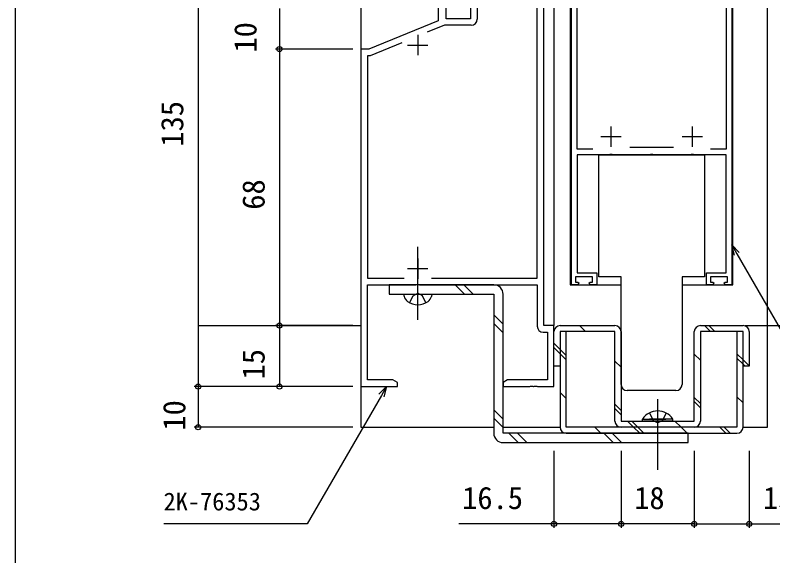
# Model space of a CAD drawing. Units: millimetres, scale not verified. Extents: x -437 to 438, y -681 to 679.
# Drawn here: x -436.7 to -250.4, y -130.1 to 3 of the extents above; entities that cross this region are included whole.
import ezdxf
from ezdxf.enums import TextEntityAlignment as Align

# ---------------------------------------------------------------- set-up
doc = ezdxf.new("R2010")
doc.units = ezdxf.units.MM
doc.header["$LTSCALE"] = 4
for name, color, linetype in [('0-2_YKK_11', 7, 'Continuous'), ('0-3_YKK_12', 2, 'Continuous'), ('0-4_YKK_13', 4, 'Continuous'), ('0-6_YKK_D', 6, 'Continuous'), ('0-7_YKK_ZWAK', 7, 'Continuous')]:
    doc.layers.add(name, color=color, linetype=linetype)
doc.styles.add('ＭＳ ゴシック', font='')
doc.styles.get('ＭＳ ゴシック').set_extended_font_data('MS Gothic')

msp = doc.modelspace()

# ---------------------------------------------------------------- linework, layer by layer
at = {"layer": '0-2_YKK_11'}
for p, q in [((-337.7, -1.9), (-337.7, -6.9)), ((-340.2, -4.4), (-335.2, -4.4)), ((-290.2, -24.4), (-290.2, -29.4)), ((-270.2, -24.4), (-270.2, -29.4)), ((-292.7, -26.9), (-287.7, -26.9)), ((-272.7, -26.9), (-267.7, -26.9)), ((-274.849, -29.6), (-285.551, -29.6)), ((-337.7, -56.9), (-337.7, -61.9)), ((-340.2, -59.4), (-335.2, -59.4))]:
    msp.add_line(p, q, dxfattribs=at)
for points in [[(-306.7, -73.4), (-306.7, 46.6)], [(-298.3, -62.7), (-298, -63), (-298.4, -63.4), (-299.9, -63.4), (-299.9, 24.6)], [(-260.5, 24.6), (-260.5, -63.4), (-262, -63.4), (-262.4, -63), (-262.1, -62.7), (-261.5, -62.7), (-261.5, -61.4), (-265.7, -61.4), (-265.7, -62.7), (-265.1, -62.7), (-264.8, -63), (-265.2, -63.4), (-266.7, -63.4), (-266.7, -60.4), (-261.9, -60.4), (-261.9, -31.4), (-269.742, -31.4), (-269.925, -31.28), (-270.475, -31.28), (-270.658, -31.4), (-279.742, -31.4), (-279.925, -31.28), (-280.475, -31.28), (-280.658, -31.4), (-289.742, -31.4), (-289.925, -31.28), (-290.475, -31.28), (-290.658, -31.4), (-298.5, -31.4), (-298.5, -60.4), (-293.7, -60.4), (-293.7, -63.4), (-295.2, -63.4), (-295.6, -63), (-295.3, -62.7), (-294.7, -62.7), (-294.7, -61.4), (-298.9, -61.4), (-298.9, -62.7), (-298.3, -62.7)], [(-294.682, -30), (-298.5, -30), (-298.5, 19.8), (-284.976, 19.8)], [(-275.424, 19.8), (-261.9, 19.8), (-261.9, -30), (-265.718, -30)], [(-334.337, -61.77), (-308.33, -61.77), (-308.33, 11.121), (-308.793, 11.416), (-314.039, 8.97), (-323.07, 8.97), (-323.07, 1.97)], [(-324.7, 10.6), (-324.7, 2.1), (-330.7, 2.1), (-330.7, 10.6)], [(-332.7, 5.97), (-332.7, 1.6), (-349.7, -5.4)], [(-324.57, 0.47), (-331.163, 0.47), (-335.345, -1.252)], [(-349.7, -5.4), (-351.7, -5.4), (-351.7, -88.4), (-342.7, -88.4), (-342.7, -87.4), (-343.791, -86.77), (-350.07, -86.77), (-350.07, -63.4), (-338.16, -63.4), (-337.976, -63.28), (-337.426, -63.28), (-337.243, -63.4), (-308.33, -63.4), (-308.33, -73.53)], [(-341.589, -3.823), (-349.378, -7.03), (-350.07, -7.03), (-350.07, -61.77), (-341.063, -61.77)], [(-306.83, -75.03), (-305.83, -75.03), (-305.83, -86.77), (-315.609, -86.77), (-316.7, -87.4), (-316.7, -88.4), (-310.158, -88.4), (-309.975, -88.28), (-309.425, -88.28), (-309.242, -88.4), (-309.158, -88.4), (-308.975, -88.28), (-308.425, -88.28), (-308.242, -88.4), (-304.2, -88.4), (-304.2, -73.4), (-306.7, -73.4)]]:
    msp.add_lwpolyline(points, dxfattribs=at)
for centre, start, end in [((-324.57, 1.97), 270.00001, 359.99999), ((-306.83, -73.53), 180.00001, 269.99999)]:
    msp.add_arc(centre, 1.5, start, end, dxfattribs=at)
at = {"layer": '0-3_YKK_12'}
for p, q in [((-351.7, 133.2), (-351.7, -73.4)), ((-304.2, 133.2), (-304.2, -73.4)), ((-300.2, 133.2), (-300.2, -63.4)), ((-260.2, -63.4), (-260.2, 133.2)), ((-300.2, -63.4), (-287.7, -63.4)), ((-272.7, -63.4), (-260.2, -63.4)), ((-391.7, -73.4), (-351.7, -73.4)), ((-351.7, -73.4), (-351.7, -98.4)), ((-257.2, -73.4), (-196.7, -73.4)), ((-351.7, -98.4), (-319, -98.4)), ((-316.816, -98.4), (-302.7, -98.4))]:
    msp.add_line(p, q, dxfattribs=at)
msp.add_lwpolyline([(-257.7, -98.4), (-251.7, -98.4), (-251.7, -73.4), (-251.7, 133.2)], dxfattribs=at)
at = {"layer": '0-4_YKK_13'}
for p, q in [((-337.7, -71.99), (-337.7, -53.997)), ((-289.7, -61.4), (-293.2, -61.4)), ((-287.7, -61.4), (-289.7, -61.4)), ((-287.7, -87.9), (-287.7, -61.4)), ((-270.7, -61.4), (-272.7, -61.4)), ((-272.7, -61.4), (-272.7, -87.9)), ((-326.181, -65.7), (-328.481, -63.4)), ((-324.058, -65.7), (-326.358, -63.4)), ((-341.2, -65.7), (-334.2, -65.7)), ((-341.2, -65.7), (-341.062, -66.215)), ((-334.2, -65.7), (-334.338, -66.215)), ((-316.7, -73.058), (-319, -70.758)), ((-316.7, -75.181), (-319, -72.881)), ((-302.7, -73.4), (-289.2, -73.4)), ((-296.463, -74.9), (-297.963, -73.4)), ((-268.2, -73.4), (-257.7, -73.4)), ((-265.703, -74.9), (-267.203, -73.4)), ((-264.643, -74.9), (-266.143, -73.4)), ((-302.7, -74.9), (-302.7, -98.4)), ((-302.7, -79.269), (-304.2, -77.769)), ((-302.7, -80.33), (-304.2, -78.83)), ((-301.2, -80.769), (-302.7, -79.269)), ((-301.2, -81.83), (-302.7, -80.33)), ((-268.2, -81.949), (-269.7, -80.449)), ((-257.7, -81.843), (-259.2, -80.343)), ((-257.7, -82.903), (-259.2, -81.403)), ((-256.2, -83.343), (-257.7, -81.843)), ((-287.7, -83.663), (-289.2, -82.163)), ((-257.203, -83.4), (-257.7, -82.903)), ((-284.2, -89.4), (-286.2, -89.4)), ((-276.2, -89.4), (-284.2, -89.4)), ((-274.2, -89.4), (-276.2, -89.4)), ((-301.2, -91.376), (-302.7, -89.876)), ((-268.2, -92.556), (-269.7, -91.056)), ((-257.7, -92.449), (-259.2, -90.949)), ((-287.7, -94.269), (-289.2, -92.769)), ((-278.7, -108.909), (-278.7, -91.525)), ((-268.2, -93.617), (-269.7, -92.117)), ((-316.7, -96.393), (-319, -94.093)), ((-287.7, -95.33), (-289.2, -93.83)), ((-316.7, -98.516), (-319, -96.216)), ((-282.45, -96.391), (-276.7, -96.391)), ((-282.45, -96.9), (-282.45, -96.391)), ((-274.95, -96.391), (-280.7, -96.391)), ((-274.95, -96.9), (-274.95, -96.391)), ((-292.676, -99.9), (-294.176, -98.4)), ((-269.7, -98.4), (-287.7, -98.4)), ((-284.63, -98.4), (-286.13, -96.9)), ((-283.569, -98.4), (-285.069, -96.9)), ((-283.13, -99.9), (-284.63, -98.4)), ((-282.069, -99.9), (-283.569, -98.4)), ((-282.45, -96.9), (-276.7, -96.9)), ((-280.699, -96.9), (-282.199, -96.9)), ((-274.95, -96.9), (-280.7, -96.9)), ((-276.699, -96.9), (-280.699, -96.9)), ((-276.699, -96.9), (-275.199, -96.9)), ((-272.963, -98.4), (-274.463, -96.9)), ((-271.463, -99.9), (-272.963, -98.4)), ((-261.917, -99.9), (-263.417, -98.4)), ((-260.856, -99.9), (-262.356, -98.4)), ((-313.016, -102.2), (-315.316, -99.9)), ((-310.893, -102.2), (-313.193, -99.9)), ((-301.2, -99.9), (-259.2, -99.9)), ((-289.681, -102.2), (-291.981, -99.9)), ((-287.558, -102.2), (-289.858, -99.9))]:
    msp.add_line(p, q, dxfattribs=at)
for points in [[(-293.2, -61.4), (-293.2, -31.4), (-267.2, -31.4)], [(-267.2, -31.4), (-267.2, -61.4), (-270.7, -61.4)], [(-319, -63.4), (-344.7, -63.4), (-344.7, -65.7)], [(-344.7, -65.7), (-319, -65.7), (-319, -99.9)], [(-339.7, -67.793), (-338.85, -66.05), (-337.7, -65.439)], [(-335.7, -67.793), (-336.55, -66.05), (-337.7, -65.439)], [(-316.7, -102.2), (-271.2, -102.2), (-271.2, -99.9), (-316.7, -99.9), (-316.7, -65.7)], [(-302.7, -83.4), (-304.2, -83.4), (-304.2, -74.9)], [(-289.2, -96.9), (-289.2, -74.9), (-302.7, -74.9), (-302.7, -83.4)], [(-257.7, -98.4), (-257.7, -74.9), (-259.2, -74.9), (-259.2, -98.4), (-301.2, -98.4), (-301.2, -74.9), (-302.7, -74.9)], [(-287.7, -74.9), (-287.7, -96.9), (-269.7, -96.9), (-269.7, -74.9)], [(-256.2, -74.9), (-256.2, -83.4), (-257.7, -83.4), (-257.7, -74.9), (-268.2, -74.9), (-268.2, -96.9)], [(-280.75, -94.891), (-279.845, -96.746), (-278.7, -97.355)], [(-276.65, -94.891), (-277.555, -96.746), (-278.7, -97.355)]]:
    msp.add_lwpolyline(points, dxfattribs=at)
for centre, radius, start, end in [((-319, -65.7), 2.3, 0, 90), ((-338.84, -65.62), 2.3, 195, 233.11591), ((-336.56, -65.62), 2.3, 306.88409, 345), ((-337.7, -64.1), 4.2, 233.11591, 306.88409), ((-302.7, -74.9), 1.5, 90, 180), ((-289.2, -74.9), 1.5, 0, 90), ((-268.2, -74.9), 1.5, 90, 180), ((-257.7, -74.9), 1.5, 0, 90), ((-286.2, -87.9), 1.5, 180, 270), ((-274.2, -87.9), 1.5, 270, 0), ((-278.7, -98.927), 4.527, 34.06671, 145.93329), ((-301.2, -98.4), 1.5, 180, 270), ((-287.7, -96.9), 1.5, 180, 270), ((-269.7, -96.9), 1.5, 270, 0), ((-259.2, -98.4), 1.5, 270, 0), ((-316.7, -99.9), 2.3, 180, 270)]:
    msp.add_arc(centre, radius, start, end, dxfattribs=at)
at = {"layer": '0-6_YKK_D'}
for p, q in [((-391.7, 46.6), (-391.7, -88.4)), ((-371.7, 4.6), (-371.7, -5.4)), ((-353.7, -5.4), (-372.7, -5.4)), ((-354.7, -5.4), (-372.7, -5.4)), ((-371.7, -5.4), (-371.7, -73.4)), ((-353.7, -73.4), (-372.7, -73.4)), ((-354.7, -73.4), (-372.7, -73.4)), ((-371.7, -73.4), (-371.7, -88.4)), ((-353.7, -88.4), (-392.7, -88.4)), ((-353.7, -88.4), (-392.7, -88.4)), ((-391.7, -88.4), (-391.7, -98.4)), ((-353.7, -88.4), (-372.7, -88.4)), ((-353.7, -98.4), (-392.7, -98.4)), ((-304.201, -104.2), (-304.201, -123.2)), ((-287.701, -104.2), (-287.701, -123.2)), ((-287.701, -104.2), (-287.701, -123.2)), ((-269.701, -104.2), (-269.701, -123.2)), ((-269.701, -104.2), (-269.701, -123.2)), ((-256.2, -104.2), (-256.2, -123.2)), ((-269.701, -122.2), (-287.701, -122.2))]:
    msp.add_line(p, q, dxfattribs=at)
for points in [[(-259.817, -56.114), (-260.5, -53.564), (-258.633, -55.431)], [(-260.5, -53.564), (-259.225, -55.773), (-220.873, -122.2), (-180.794, -122.2)], [(-345.367, -88.382), (-346.642, -90.59), (-364.892, -122.2), (-400.168, -122.2)], [(-347.233, -90.249), (-345.367, -88.382), (-346.05, -90.932)], [(-287.701, -122.2), (-304.201, -122.2), (-327.626, -122.2)], [(-269.701, -122.2), (-256.2, -122.2), (-232.775, -122.2)]]:
    msp.add_lwpolyline(points, dxfattribs=at)
for centre in [(-371.7, -5.4), (-371.7, -5.4), (-371.7, -73.4), (-371.7, -73.4), (-391.7, -88.4), (-391.7, -88.4), (-371.7, -88.4), (-391.7, -98.4), (-304.201, -122.2), (-287.701, -122.2), (-287.701, -122.2), (-269.701, -122.2), (-269.701, -122.2), (-256.2, -122.2)]:
    msp.add_circle(centre, 0.637, dxfattribs=at)
at = {"layer": '0-7_YKK_ZWAK'}
msp.add_line((-436.7, 643.8), (-436.7, -681.2), dxfattribs=at)

# ---------------------------------------------------------------- texts
at = {"layer": '0-6_YKK_D', "style": 'ＭＳ ゴシック'}
for s, p in [('10', (-375.7, -6.238)), ('135', (-393.7, -29.38)), ('68', (-373.7, -44.897)), ('15', (-373.7, -86.653)), ('10', (-393.2, -99.238))]:
    msp.add_text(s, height=5.499, rotation=90, dxfattribs=at).set_placement(p, align=Align.BOTTOM_LEFT)
for s, height, p in [('16.5', 5.499, (-326.777, -120.2)), ('18', 5.499, (-284.475, -120.2)), ('13.5', 5.499, (-252.801, -120.2)), ('2K-76353', 4.399, (-400.21, -120.2))]:
    msp.add_text(s, height=height, dxfattribs=at).set_placement(p, align=Align.BOTTOM_LEFT)

doc.saveas('drawing.dxf')
